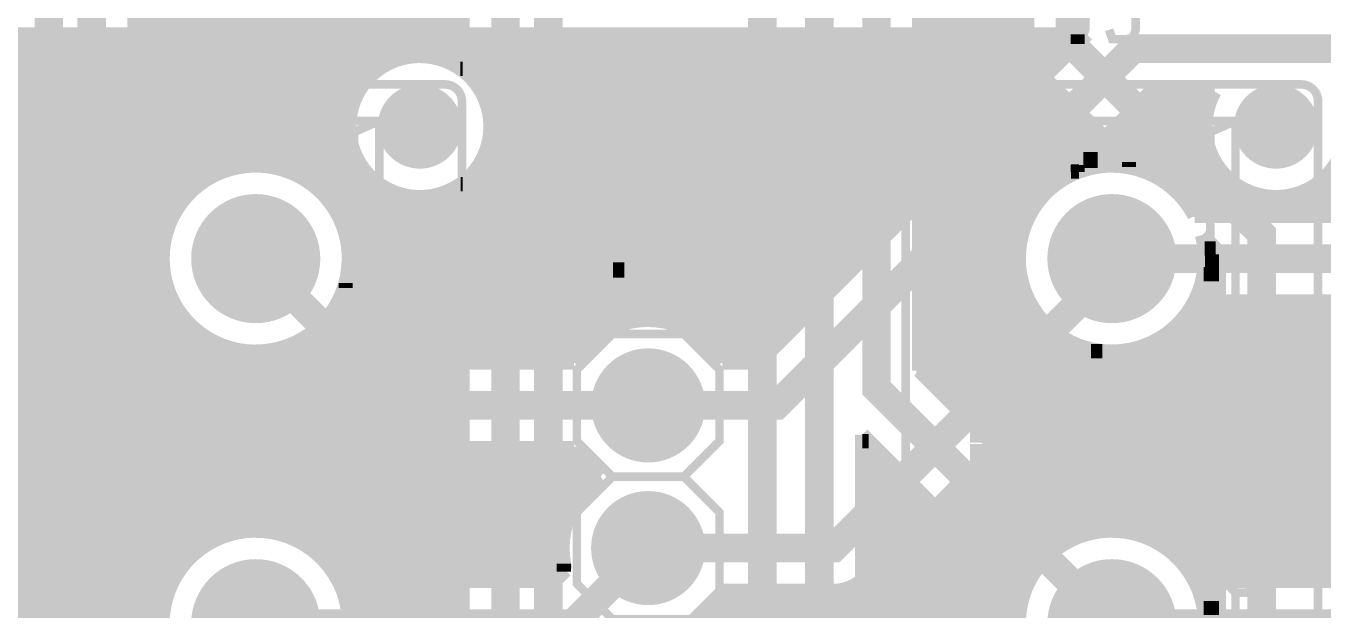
# Model space of a CAD drawing. Extents: x -5 to 100, y -56 to 115.
# Drawn here: x 54.96 to 78.05, y 85.26 to 95.66 of the extents above; entities that cross this region are included whole.
import ezdxf

# ---------------------------------------------------------------- set-up
doc = ezdxf.new("R2010")
doc.units = 0
doc.header["$MEASUREMENT"] = 0
doc.layers.get('0').update_dxf_attribs({"linetype": 'CONTINUOUS'})
for name, color, linetype in [('22-314-0_BOT', 7, 'CONTINUOUS'), ('22-314-0_DRD', 7, 'CONTINUOUS'), ('22-314-0_DRL', 2, 'CONTINUOUS'), ('22-314-0_SMB', 4, 'CONTINUOUS'), ('22-314-0_SMT', 3, 'CONTINUOUS'), ('22-314-0_SST', 5, 'CONTINUOUS'), ('22-314-0_TOP', 10, 'CONTINUOUS'), ('THRUHOLE_NPT', 9, 'CONTINUOUS'), ('THRUHOLE_TAP', 12, 'CONTINUOUS')]:
    doc.layers.add(name, color=color, linetype=linetype)

# ---------------------------------------------------------------- blocks, each defined once
blk = doc.blocks.new('ROUND_3')
at = {"const_width": 1.14935}
blk.add_lwpolyline([(-0.574674, 0, 1), (0.574674, 0, 1)], format="xyb", close=True, dxfattribs=at)
blk = doc.blocks.new('ROUND_4')
at = {"const_width": 0.7493}
blk.add_lwpolyline([(-0.37465, 0, 1), (0.37465, 0, 1)], format="xyb", close=True, dxfattribs=at)
blk = doc.blocks.new('ROUND_6')
at = {"const_width": 1.016}
blk.add_lwpolyline([(-0.508, 0, 1), (0.508, 0, 1)], format="xyb", close=True, dxfattribs=at)
blk = doc.blocks.new('ROUND_5')
at = {"const_width": 0.75057}
blk.add_lwpolyline([(-0.375284, 0, 1), (0.375284, 0, 1)], format="xyb", close=True, dxfattribs=at)
blk = doc.blocks.new('ROUND_17')
at = {"const_width": 0.54991}
blk.add_lwpolyline([(-0.274954, 0, 1), (0.274954, 0, 1)], format="xyb", close=True, dxfattribs=at)
blk = doc.blocks.new('ROUND_18')
at = {"const_width": 0.65024}
blk.add_lwpolyline([(-0.32512, 0, 1), (0.32512, 0, 1)], format="xyb", close=True, dxfattribs=at)

msp = doc.modelspace()

# ---------------------------------------------------------------- linework, layer by layer
at = {"layer": '22-314-0_BOT'}
for points, const_width in [([(61.1124, 113.665), (61.1124, 94.7801)], 0.254), ([(61.341, 113.665), (61.341, 94.95028)], 0.254), ([(71.628, 113.665), (71.628, 88.75776)], 0.254), ([(71.8566, 113.665), (71.8566, 88.52916)], 0.254), ([(56.05018, 106.299), (54.102, 104.35082), (54.102, 97.79), (55.372, 96.52), (55.372, 62.484), (53.34, 60.452)], 0.508), ([(63.05042, 106.299), (64.77, 104.57942), (64.77, 99.06), (64.262, 98.552), (64.262, 69.596), (65.278, 68.58), (65.278, 66.802)], 0.508), ([(75.41514, 11.3538), (75.41514, 11.40714), (78.232, 14.224), (78.232, 22.86), (76.2, 24.892), (76.2, 44.958), (78.486, 47.244), (78.486, 68.58), (69.088, 77.978), (69.088, 98.298), (68.326, 99.06), (68.326, 104.52354), (66.55054, 106.299)], 0.508), ([(56.05018, 101.69906), (56.134, 101.61778), (56.134, 52.324)], 0.508), ([(63.05042, 101.69906), (63.5, 101.24948), (63.5, 69.342), (64.262, 68.58), (64.262, 66.294), (73.67524, 56.87822), (73.75398, 56.87822)], 0.508), ([(75.41514, 17.85366), (75.438, 17.87652), (75.438, 45.72), (77.724, 48.006), (77.724, 68.326), (68.072, 77.978), (68.072, 98.298), (66.55054, 99.81946), (66.55054, 101.69906)], 0.508), ([(74.295, 85.0138), (70.104, 89.2048), (70.104, 101.64572), (70.05066, 101.69906)], 0.508), ([(73.55078, 101.69906), (73.55078, 95.35922), (76.962, 91.948), (76.962, 71.374), (79.248, 69.088), (79.248, 46.736), (76.962, 44.45), (76.962, 25.146), (79.502, 22.606), (79.502, 13.7668), (81.915, 11.3538)], 0.508), ([(61.5696, 101.41966), (61.5696, 95.05442)], 0.254), ([(72.0852, 101.346), (72.0852, 88.30056)], 0.254), ([(71.3994, 101.0285), (71.3994, 88.98636)], 0.254), ([(60.8838, 100.99802), (60.8838, 94.488)], 0.254), ([(61.7982, 100.86086), (61.7982, 95.1103)], 0.254), ([(72.3138, 100.838), (72.3138, 88.07196)], 0.254), ([(60.6552, 100.67544), (60.6552, 91.948)], 0.254), ([(62.0268, 100.59416), (62.0268, 95.12046)], 0.254), ([(71.1708, 100.69322), (71.1708, 89.21496)], 0.254), ([(72.5424, 100.57892), (72.5424, 87.84336)], 0.254), ([(60.198, 100.33762), (60.198, 92.71508)], 0.254), ([(60.4266, 100.47224), (60.4266, 92.44584)], 0.254), ([(62.2554, 100.4189), (62.2554, 95.08998)], 0.254), ([(70.866, 100.4316), (70.866, 89.51976)], 0.254), ([(70.9422, 100.48494), (70.9422, 89.44356)], 0.254), ([(72.771, 100.40874), (72.771, 92.16644)], 0.254), ([(72.78878, 100.39858), (72.78878, 95.35922)], 0.254), ([(59.2836, 100.2157), (59.2836, 93.15704)], 0.254), ([(59.5122, 100.19284), (59.5122, 93.10878)], 0.254), ([(59.7408, 100.20554), (59.7408, 93.02242)], 0.254), ([(59.9694, 100.25126), (59.9694, 92.89796)], 0.254), ([(62.484, 100.30206), (62.484, 95.01378)], 0.254), ([(62.7126, 100.23094), (62.7126, 94.8817)], 0.254), ([(62.738, 100.22586), (62.738, 94.86392)], 0.254), ([(59.055, 99.10318), (59.055, 93.17228)], 0.254), ([(56.896, 98.52406), (56.896, 52.98186)], 0.254), ([(58.8264, 98.65868), (58.8264, 93.15704)], 0.254), ([(56.9976, 98.4377), (56.9976, 52.84216)], 0.254), ([(57.2262, 98.29546), (57.2262, 39.878)], 0.254), ([(58.3692, 98.29292), (58.3692, 93.02242)], 0.254), ([(58.5978, 98.43262), (58.5978, 93.10878)], 0.254), ([(57.4548, 98.2091), (57.4548, 91.948)], 0.254), ([(57.6834, 98.16846), (57.6834, 92.44584)], 0.254), ([(57.912, 98.16592), (57.912, 92.71508)], 0.254), ([(58.1406, 98.20656), (58.1406, 92.89796)], 0.254), ([(62.738, 95.5802), (56.896, 95.5802)], 0.254), ([(72.78878, 95.5802), (70.866, 95.5802)], 0.254), ([(62.738, 95.3516), (56.896, 95.3516)], 0.254), ([(72.78878, 95.3516), (70.866, 95.3516)], 0.254), ([(62.738, 95.123), (56.896, 95.123)], 0.254), ([(72.82434, 95.123), (70.866, 95.123)], 0.254), ([(61.2521, 94.8944), (56.896, 94.8944)], 0.254), ([(62.738, 94.8944), (62.69736, 94.8944)], 0.254), ([(72.94626, 94.8944), (70.866, 94.8944)], 0.254), ([(72.9996, 94.83344), (72.9996, 92.54744)], 0.254), ([(73.01484, 94.81566), (74.7141, 93.11894)], 0.254), ([(61.00572, 94.6658), (56.896, 94.6658)], 0.254), ([(73.16724, 94.6658), (70.866, 94.6658)], 0.254), ([(73.2282, 94.60484), (73.2282, 92.78366)], 0.254), ([(60.85586, 94.4372), (56.896, 94.4372)], 0.254), ([(73.39584, 94.4372), (70.866, 94.4372)], 0.254), ([(73.4568, 94.37624), (73.4568, 92.94368)], 0.254), ([(60.76442, 94.2086), (56.896, 94.2086)], 0.254), ([(73.62444, 94.2086), (70.866, 94.2086)], 0.254), ([(73.6854, 94.14764), (73.6854, 93.05544)], 0.254), ([(60.72378, 93.98), (56.896, 93.98)], 0.254), ([(73.85304, 93.98), (70.866, 93.98)], 0.254), ([(73.914, 93.91904), (73.914, 93.12656)], 0.254), ([(60.72378, 93.7514), (56.896, 93.7514)], 0.254), ([(74.08164, 93.7514), (70.866, 93.7514)], 0.254), ([(74.1426, 93.69044), (74.1426, 93.16466)], 0.254), ([(60.76442, 93.5228), (56.896, 93.5228)], 0.254), ([(74.31024, 93.5228), (70.866, 93.5228)], 0.254), ([(74.3712, 93.46184), (74.3712, 93.16974)], 0.254), ([(60.85332, 93.2942), (56.896, 93.2942)], 0.254), ([(60.8838, 93.24086), (60.8838, 65.99428)], 0.254), ([(74.53884, 93.2942), (70.866, 93.2942)], 0.254), ([(74.5998, 93.23324), (74.5998, 93.14434)], 0.254), ([(58.46826, 93.0656), (56.896, 93.0656)], 0.254), ([(61.00318, 93.0656), (59.6392, 93.0656)], 0.254), ([(61.1124, 92.94876), (61.1124, 65.69456)], 0.254), ([(73.70826, 93.0656), (70.866, 93.0656)], 0.254), ([(58.05424, 92.837), (56.896, 92.837)], 0.254), ([(61.24956, 92.837), (60.05322, 92.837)], 0.254), ([(61.341, 92.77858), (61.341, 64.99352)], 0.254), ([(62.484, 92.71508), (62.484, 68.44538)], 0.254), ([(62.738, 92.837), (62.6999, 92.837)], 0.254), ([(62.7126, 92.84716), (62.7126, 68.44792)], 0.254), ([(62.738, 92.86494), (62.738, 69.342)], 0.254), ([(73.29424, 92.837), (70.866, 92.837)], 0.254), ([(57.80786, 92.6084), (56.896, 92.6084)], 0.254), ([(61.92774, 92.6084), (60.2996, 92.6084)], 0.254), ([(61.5696, 92.67444), (61.5696, 67.89928)], 0.254), ([(61.7982, 92.61856), (61.7982, 68.15328)], 0.254), ([(62.738, 92.6084), (62.02172, 92.6084)], 0.254), ([(62.0268, 92.6084), (62.0268, 68.30822)], 0.254), ([(62.2554, 92.63888), (62.2554, 68.39966)], 0.254), ([(73.04786, 92.6084), (70.866, 92.6084)], 0.254), ([(57.64022, 92.3798), (56.896, 92.3798)], 0.254), ([(62.738, 92.3798), (60.46978, 92.3798)], 0.254), ([(72.88022, 92.3798), (70.866, 92.3798)], 0.254), ([(57.52338, 92.1512), (56.896, 92.1512)], 0.254), ([(62.738, 92.1512), (60.58408, 92.1512)], 0.254), ([(72.76338, 92.1512), (70.866, 92.1512)], 0.254), ([(57.44718, 91.9226), (56.896, 91.9226)], 0.254), ([(62.738, 91.9226), (60.66028, 91.9226)], 0.254), ([(72.68718, 91.9226), (70.866, 91.9226)], 0.254), ([(75.89774, 91.93276), (76.2, 91.63304)], 0.254), ([(75.9714, 91.86164), (75.9714, 72.17156)], 0.254), ([(57.40654, 91.694), (56.896, 91.694)], 0.254), ([(62.738, 91.694), (60.70346, 91.694)], 0.254), ([(72.64654, 91.694), (70.866, 91.694)], 0.254), ([(76.13904, 91.694), (75.94346, 91.694)], 0.254), ([(76.2, 91.63304), (76.2, 71.94296)], 0.254), ([(76.2, 91.63304), (76.2, 71.94296)], 0.254), ([(57.39638, 91.4654), (56.896, 91.4654)], 0.254), ([(62.738, 91.4654), (60.71108, 91.4654)], 0.254), ([(72.63638, 91.4654), (70.866, 91.4654)], 0.254), ([(76.2, 91.4654), (75.95108, 91.4654)], 0.254), ([(57.41924, 91.2368), (56.896, 91.2368)], 0.254), ([(57.4548, 91.08186), (57.4548, 85.44814)], 0.254), ([(60.6552, 91.08186), (60.6552, 85.44814)], 0.254), ([(62.738, 91.2368), (60.68822, 91.2368)], 0.254), ([(72.65924, 91.2368), (70.866, 91.2368)], 0.254), ([(76.2, 91.2368), (75.92822, 91.2368)], 0.254), ([(57.47512, 91.0082), (56.896, 91.0082)], 0.254), ([(62.738, 91.0082), (60.63234, 91.0082)], 0.254), ([(72.71512, 91.0082), (70.866, 91.0082)], 0.254), ([(72.771, 90.86088), (72.771, 87.61476)], 0.254), ([(76.2, 91.0082), (75.87234, 91.0082)], 0.254), ([(57.5691, 90.7796), (56.896, 90.7796)], 0.254), ([(62.738, 90.7796), (60.5409, 90.7796)], 0.254), ([(72.8091, 90.7796), (70.866, 90.7796)], 0.254), ([(75.7428, 90.70594), (75.7428, 85.82152)], 0.254), ([(76.2, 90.7796), (75.7809, 90.7796)], 0.254), ([(57.70626, 90.551), (56.896, 90.551)], 0.254), ([(57.6834, 90.58402), (57.6834, 85.94598)], 0.254), ([(62.738, 90.551), (60.40374, 90.551)], 0.254), ([(60.4266, 90.58402), (60.4266, 85.94598)], 0.254), ([(72.94626, 90.551), (70.866, 90.551)], 0.254), ([(72.9996, 90.47988), (72.9996, 87.38616)], 0.254), ([(75.5142, 90.39098), (75.5142, 86.13648)], 0.254), ([(76.2, 90.551), (75.64374, 90.551)], 0.254), ([(57.90184, 90.3224), (56.896, 90.3224)], 0.254), ([(57.912, 90.31224), (57.912, 86.21522)], 0.254), ([(60.198, 90.31224), (60.198, 86.21522)], 0.254), ([(62.738, 90.3224), (60.20562, 90.3224)], 0.254), ([(73.14184, 90.3224), (70.866, 90.3224)], 0.254), ([(73.2282, 90.2462), (73.2282, 87.15756)], 0.254), ([(75.2856, 90.18524), (75.2856, 86.34222)], 0.254), ([(76.2, 90.3224), (75.44562, 90.3224)], 0.254), ([(58.20156, 90.0938), (56.896, 90.0938)], 0.254), ([(58.1406, 90.1319), (58.1406, 86.3981)], 0.254), ([(58.3692, 90.0049), (58.3692, 86.52256)], 0.254), ([(58.5978, 89.92108), (58.5978, 86.60892)], 0.254), ([(59.5122, 89.92108), (59.5122, 86.60892)], 0.254), ([(59.7408, 90.0049), (59.7408, 86.52256)], 0.254), ([(62.738, 90.0938), (59.90844, 90.0938)], 0.254), ([(59.9694, 90.1319), (59.9694, 86.3981)], 0.254), ([(73.44156, 90.0938), (70.866, 90.0938)], 0.254), ([(73.4568, 90.08364), (73.4568, 86.92896)], 0.254), ([(73.6854, 89.97188), (73.6854, 86.70036)], 0.254), ([(74.8284, 89.94394), (74.8284, 86.58352)], 0.254), ([(75.057, 90.043), (75.057, 86.487)], 0.254), ([(76.2, 90.0938), (75.14844, 90.0938)], 0.254), ([(58.88736, 89.8652), (56.896, 89.8652)], 0.254), ([(58.8264, 89.87282), (58.8264, 86.65718)], 0.254), ([(59.055, 89.85758), (59.055, 86.67242)], 0.254), ([(62.738, 89.8652), (59.22264, 89.8652)], 0.254), ([(59.2836, 89.87282), (59.2836, 86.65718)], 0.254), ([(74.12736, 89.8652), (70.866, 89.8652)], 0.254), ([(73.914, 89.90076), (73.914, 86.6267)], 0.254), ([(74.1426, 89.86266), (74.1426, 86.6648)], 0.254), ([(74.3712, 89.85758), (74.3712, 86.66988)], 0.254), ([(76.2, 89.8652), (74.46264, 89.8652)], 0.254), ([(74.5998, 89.88552), (74.5998, 86.64448)], 0.254), ([(62.738, 89.6366), (56.896, 89.6366)], 0.254), ([(76.2, 89.6366), (70.866, 89.6366)], 0.254), ([(70.866, 89.51976), (73.79208, 86.59368)], 0.254), ([(62.738, 89.408), (56.896, 89.408)], 0.254), ([(76.2, 89.408), (70.97776, 89.408)], 0.254), ([(62.738, 89.1794), (56.896, 89.1794)], 0.254), ([(76.2, 89.1794), (71.20636, 89.1794)], 0.254), ([(62.738, 88.9508), (56.896, 88.9508)], 0.254), ([(76.2, 88.9508), (71.43496, 88.9508)], 0.254), ([(62.738, 88.7222), (56.896, 88.7222)], 0.254), ([(76.2, 88.7222), (71.66356, 88.7222)], 0.254), ([(62.738, 88.4936), (56.896, 88.4936)], 0.254), ([(69.85, 88.38184), (69.85, 78.29296)], 0.254), ([(69.85, 88.38184), (72.71512, 85.51672)], 0.254), ([(76.2, 88.4936), (71.89216, 88.4936)], 0.254), ([(62.738, 88.265), (56.896, 88.265)], 0.254), ([(69.96684, 88.265), (69.85, 88.265)], 0.254), ([(70.0278, 88.20404), (70.0278, 78.11516)], 0.254), ([(76.2, 88.265), (72.12076, 88.265)], 0.254), ([(62.738, 88.0364), (56.896, 88.0364)], 0.254), ([(70.19544, 88.0364), (69.85, 88.0364)], 0.254), ([(70.2564, 87.97544), (70.2564, 77.88656)], 0.254), ([(76.2, 88.0364), (72.34936, 88.0364)], 0.254), ([(62.738, 87.8078), (56.896, 87.8078)], 0.254), ([(70.42404, 87.8078), (69.85, 87.8078)], 0.254), ([(70.485, 87.74684), (70.485, 77.65796)], 0.254), ([(76.2, 87.8078), (72.57796, 87.8078)], 0.254), ([(62.738, 87.5792), (56.896, 87.5792)], 0.254), ([(70.65264, 87.5792), (69.85, 87.5792)], 0.254), ([(70.7136, 87.51824), (70.7136, 77.42936)], 0.254), ([(76.2, 87.5792), (72.80656, 87.5792)], 0.254), ([(62.738, 87.3506), (56.896, 87.3506)], 0.254), ([(70.88124, 87.3506), (69.85, 87.3506)], 0.254), ([(70.9422, 87.28964), (70.9422, 77.20076)], 0.254), ([(76.2, 87.3506), (73.03516, 87.3506)], 0.254), ([(62.738, 87.122), (56.896, 87.122)], 0.254), ([(71.10984, 87.122), (69.85, 87.122)], 0.254), ([(71.1708, 87.06104), (71.1708, 76.97216)], 0.254), ([(76.2, 87.122), (73.26376, 87.122)], 0.254), ([(62.738, 86.8934), (56.896, 86.8934)], 0.254), ([(71.33844, 86.8934), (69.85, 86.8934)], 0.254), ([(71.3994, 86.83244), (71.3994, 76.74356)], 0.254), ([(76.2, 86.8934), (73.49236, 86.8934)], 0.254), ([(58.89498, 86.6648), (56.896, 86.6648)], 0.254), ([(62.738, 86.6648), (59.21248, 86.6648)], 0.254), ([(71.56704, 86.6648), (69.85, 86.6648)], 0.254), ([(71.628, 86.60384), (71.628, 76.51496)], 0.254), ([(74.13498, 86.6648), (73.72096, 86.6648)], 0.254), ([(76.2, 86.6648), (74.45248, 86.6648)], 0.254), ([(58.20156, 86.4362), (56.896, 86.4362)], 0.254), ([(62.738, 86.4362), (59.90844, 86.4362)], 0.254), ([(71.79564, 86.4362), (69.85, 86.4362)], 0.254), ([(71.8566, 86.37524), (71.8566, 76.28636)], 0.254), ([(76.2, 86.4362), (75.14844, 86.4362)], 0.254), ([(57.90438, 86.2076), (56.896, 86.2076)], 0.254), ([(62.738, 86.2076), (60.20562, 86.2076)], 0.254), ([(72.02424, 86.2076), (69.85, 86.2076)], 0.254), ([(72.0852, 86.14664), (72.0852, 76.05776)], 0.254), ([(76.2, 86.2076), (75.44562, 86.2076)], 0.254), ([(57.70626, 85.979), (56.896, 85.979)], 0.254), ([(62.738, 85.979), (60.40374, 85.979)], 0.254), ([(72.25284, 85.979), (69.85, 85.979)], 0.254), ([(72.3138, 85.91804), (72.3138, 75.82916)], 0.254), ([(76.2, 85.979), (75.64374, 85.979)], 0.254), ([(57.5691, 85.7504), (56.896, 85.7504)], 0.254), ([(62.738, 85.7504), (60.5409, 85.7504)], 0.254), ([(72.48144, 85.7504), (69.85, 85.7504)], 0.254), ([(72.5424, 85.68944), (72.5424, 75.60056)], 0.254), ([(76.2, 85.7504), (75.7809, 85.7504)], 0.254), ([(57.47512, 85.5218), (56.896, 85.5218)], 0.254), ([(62.738, 85.5218), (60.63234, 85.5218)], 0.254), ([(72.71004, 85.5218), (69.85, 85.5218)], 0.254), ([(76.2, 85.5218), (75.87234, 85.5218)], 0.254), ([(57.41924, 85.2932), (56.896, 85.2932)], 0.254), ([(62.738, 85.2932), (60.68822, 85.2932)], 0.254), ([(72.65924, 85.2932), (69.85, 85.2932)], 0.254), ([(76.2, 85.2932), (75.92822, 85.2932)], 0.254)]:
    msp.add_lwpolyline(points, dxfattribs=dict(at, const_width=const_width))
at = {"layer": '22-314-0_BOT', "const_width": 0.254}
for points in [[(72.78878, 95.35922, 0.1983008), (73.0107, 94.82167)], [(72.78878, 95.35922, 0.1983008), (73.0107, 94.82167)], [(61.976, 95.123, 0.4142136), (60.7187, 93.8657)], [(62.738, 94.86392, 0.1644581), (61.976, 95.12152)], [(60.7187, 93.8657, 0.4142136), (61.976, 92.6084)], [(59.055, 93.17228, 0.4142136), (57.39638, 91.51366)], [(60.71362, 91.51366, 0.4142136), (59.055, 93.17228)], [(74.295, 93.17228, 0.4142136), (72.63638, 91.51366)], [(74.7141, 93.11894, 0.0639308), (74.295, 93.17275)], [(61.976, 92.6084, 0.1641431), (62.73767, 92.86537)], [(75.95362, 91.51366, 0.0640278), (75.89967, 91.93326)], [(57.39638, 91.51366, 0.4142136), (59.055, 89.85504)], [(59.055, 89.85758, 0.4142136), (60.71108, 91.51366)], [(72.63638, 91.51366, 0.4142136), (74.295, 89.85504)], [(74.295, 89.85758, 0.4142136), (75.95108, 91.51366)], [(59.055, 86.67242, 0.4142136), (57.39638, 85.0138)], [(60.71362, 85.0138, 0.4142136), (59.055, 86.67242)], [(74.295, 86.67242, 0.0771992), (73.79189, 86.59428)], [(75.95362, 85.0138, 0.4142136), (74.295, 86.67242)], [(72.71512, 85.51672, 0.0771992), (72.63701, 85.0138)]]:
    msp.add_lwpolyline(points, format="xyb", dxfattribs=at)
at = {"layer": '22-314-0_DRD', "const_width": 0.254}
for points in [[(61.976, 94.5007), (61.976, 93.2307)], [(77.216, 94.5007), (77.216, 93.2307)], [(62.611, 93.8657), (61.341, 93.8657)], [(77.851, 93.8657), (76.581, 93.8657)], [(58.42, 92.14866), (58.42, 90.87866)], [(59.69, 92.14866), (58.42, 92.14866)], [(59.69, 92.14866), (58.42, 90.87866)], [(59.69, 90.87866), (58.42, 92.14866)], [(59.69, 90.87866), (59.69, 92.14866)], [(73.66, 92.14866), (73.66, 90.87866)], [(74.93, 92.14866), (73.66, 92.14866)], [(74.93, 92.14866), (73.66, 90.87866)], [(74.93, 90.87866), (73.66, 92.14866)], [(74.93, 90.87866), (74.93, 92.14866)], [(58.42, 90.87866), (59.69, 90.87866)], [(73.66, 90.87866), (74.93, 90.87866)], [(66.04, 89.535), (65.405, 88.9)], [(66.675, 88.9), (66.04, 89.535)], [(65.405, 88.9), (66.04, 88.265)], [(66.04, 88.265), (66.675, 88.9)], [(66.04, 86.995), (65.405, 86.36)], [(66.675, 86.36), (66.04, 86.995)], [(65.405, 86.36), (66.04, 85.725)], [(66.04, 85.725), (66.675, 86.36)], [(58.42, 85.6488), (58.42, 84.3788)], [(59.69, 85.6488), (58.42, 85.6488)], [(59.69, 85.6488), (58.42, 84.3788)], [(59.69, 84.3788), (58.42, 85.6488)], [(59.69, 84.3788), (59.69, 85.6488)], [(73.66, 85.6488), (73.66, 84.3788)], [(74.93, 85.6488), (73.66, 85.6488)], [(74.93, 85.6488), (73.66, 84.3788)], [(74.93, 84.3788), (73.66, 85.6488)], [(74.93, 84.3788), (74.93, 85.6488)]]:
    msp.add_lwpolyline(points, dxfattribs=at)
at = {"layer": '22-314-0_SST'}
for points, const_width in [([(58.22442, 95.758), (58.22442, 95.58782), (58.28538, 95.42018), (58.5216, 95.42018), (58.58002, 95.58782), (58.58002, 96.43618)], 0.1524), ([(59.47918, 95.758), (59.0042, 95.758), (59.24042, 96.43618), (59.3598, 96.43618), (59.3598, 95.42018)], 0.1524), ([(73.46442, 95.758), (73.46442, 95.58782), (73.52538, 95.42018), (73.7616, 95.42018), (73.82002, 95.58782), (73.82002, 96.43618)], 0.1524), ([(74.2442, 95.58782), (74.30262, 95.42018), (74.65822, 95.42018), (74.71918, 95.58782), (74.71918, 95.92818), (74.5998, 96.09582), (74.2442, 96.09582), (74.2442, 96.43618), (74.71918, 96.43618)], 0.1524), ([(62.42558, 94.615), (55.68442, 94.615)], 0.1524), ([(77.66558, 94.615), (70.92442, 94.615)], 0.1524), ([(55.3847, 94.31528), (55.3847, 81.915), (56.90362, 81.915), (61.20384, 81.915), (61.20384, 79.61376), (56.90362, 79.61376), (55.68442, 79.61376)], 0.1524), ([(62.7253, 79.91602), (62.7253, 81.915), (62.7253, 94.31528)], 0.1524), ([(70.6247, 94.31528), (70.6247, 81.915), (72.14362, 81.915), (76.44384, 81.915), (76.44384, 79.61376), (72.14362, 79.61376), (70.92442, 79.61376)], 0.1524), ([(77.9653, 79.91602), (77.9653, 81.915), (77.9653, 94.31528)], 0.1524), ([(56.85536, 93.96476), (61.25464, 93.96476), (60.80506, 93.7641), (57.30494, 93.7641), (56.85536, 93.96476), (56.85536, 90.96502), (56.6039, 90.96502), (56.6039, 88.3158), (61.25464, 88.3158), (60.80506, 88.51392), (56.6039, 88.51392)], 0.1524), ([(61.25464, 88.3158), (61.25464, 93.96476)], 0.1524), ([(72.09536, 93.96476), (76.49464, 93.96476), (76.04506, 93.7641), (72.54494, 93.7641), (72.09536, 93.96476), (72.09536, 90.96502), (71.8439, 90.96502), (71.8439, 88.3158), (76.49464, 88.3158), (76.04506, 88.51392), (71.8439, 88.51392)], 0.1524), ([(76.49464, 88.3158), (76.49464, 93.96476)], 0.1524), ([(57.30494, 93.7641), (57.30494, 90.51544), (56.6039, 90.51544)], 0.1524), ([(60.80506, 93.7641), (60.80506, 88.51392)], 0.1524), ([(72.54494, 93.7641), (72.54494, 90.51544), (71.8439, 90.51544)], 0.1524), ([(76.04506, 93.7641), (76.04506, 88.51392)], 0.1524), ([(66.53022, 93.47708), (66.53022, 92.93352), (65.85204, 93.47708), (65.68186, 93.47708), (65.51422, 93.4085), (65.51422, 93.0021), (65.68186, 92.93352)], 0.2032), ([(66.02222, 91.91752), (66.02222, 92.32392), (65.85204, 92.46108), (65.68186, 92.46108), (65.51422, 92.32392), (65.51422, 91.91752), (66.53022, 91.91752)], 0.2032), ([(65.51422, 91.44508), (65.51422, 91.1733)], 0.2032), ([(66.18986, 90.9701), (66.36004, 90.9701), (66.53022, 91.03868), (66.53022, 91.30792), (66.36004, 91.3765), (65.51422, 91.3765)], 0.2032), ([(57.30494, 90.51544), (56.85536, 90.96502)], 0.1524), ([(72.54494, 90.51544), (72.09536, 90.96502)], 0.1524), ([(65.405, 87.63), (64.77, 88.265), (64.77, 89.535), (65.405, 90.17), (66.675, 90.17), (67.31, 89.535), (67.31, 88.265), (66.675, 87.63), (65.405, 87.63)], 0.1524), ([(56.85536, 85.21446), (56.6039, 85.21446), (56.6039, 82.36458), (61.25464, 82.36458), (61.25464, 85.56498), (61.50356, 85.56498), (61.50356, 88.13546), (56.6039, 88.13546), (56.6039, 85.56498), (56.85536, 85.56498), (56.85536, 85.21446), (57.30494, 84.76488), (56.6039, 84.76488)], 0.1524), ([(72.09536, 85.21446), (71.8439, 85.21446), (71.8439, 82.36458), (76.49464, 82.36458), (76.49464, 85.56498), (76.74356, 85.56498), (76.74356, 88.13546), (71.8439, 88.13546), (71.8439, 85.56498), (72.09536, 85.56498), (72.09536, 85.21446), (72.54494, 84.76488), (71.8439, 84.76488)], 0.1524), ([(56.6039, 88.01354), (61.50356, 88.01354)], 0.1524), ([(71.8439, 88.01354), (76.74356, 88.01354)], 0.1524), ([(65.405, 85.09), (64.77, 85.725), (64.77, 86.995), (65.405, 87.63), (66.675, 87.63), (67.31, 86.995), (67.31, 85.598), (66.802, 85.09), (65.405, 85.09)], 0.1524), ([(60.80506, 82.7659), (60.80506, 86.01456), (61.25464, 85.56498)], 0.1524), ([(76.04506, 82.7659), (76.04506, 86.01456), (76.49464, 85.56498)], 0.1524), ([(57.30494, 84.76488), (57.30494, 86.01456), (56.6039, 86.01456)], 0.1524), ([(56.85536, 85.56498), (57.30494, 86.01456)], 0.1524), ([(61.50356, 86.01456), (60.80506, 86.01456)], 0.1524), ([(72.54494, 84.76488), (72.54494, 86.01456), (71.8439, 86.01456)], 0.1524), ([(72.09536, 85.56498), (72.54494, 86.01456)], 0.1524), ([(76.74356, 86.01456), (76.04506, 86.01456)], 0.1524)]:
    msp.add_lwpolyline(points, dxfattribs=dict(at, const_width=const_width))
at = {"layer": '22-314-0_SST', "const_width": 0.1524}
for points in [[(55.68442, 94.615, 0.4142136), (55.3847, 94.31528)], [(62.7253, 94.31528, 0.4142136), (62.42558, 94.615)], [(70.92442, 94.615, 0.4142136), (70.6247, 94.31528)], [(77.9653, 94.31528, 0.4142136), (77.66558, 94.615)]]:
    msp.add_lwpolyline(points, format="xyb", dxfattribs=at)
at = {"layer": '22-314-0_TOP'}
for points, const_width in [([(73.85304, 95.504), (38.75786, 95.504)], 0.254), ([(54.9402, 95.504), (54.9402, 82.296)], 0.254), ([(55.1688, 95.504), (55.1688, 82.296)], 0.254), ([(55.3974, 95.504), (55.3974, 71.2851)], 0.254), ([(55.626, 95.504), (55.626, 71.2851)], 0.254), ([(55.8546, 95.504), (55.8546, 71.2851)], 0.254), ([(56.0832, 95.504), (56.0832, 71.2851)], 0.254), ([(56.3118, 95.504), (56.3118, 71.2851)], 0.254), ([(56.5404, 95.504), (56.5404, 71.2851)], 0.254), ([(56.769, 95.504), (56.769, 71.2851)], 0.254), ([(56.9976, 95.504), (56.9976, 71.2851)], 0.254), ([(57.2262, 95.504), (57.2262, 71.2851)], 0.254), ([(57.4548, 95.504), (57.4548, 91.948)], 0.254), ([(57.6834, 95.504), (57.6834, 92.44584)], 0.254), ([(57.912, 95.504), (57.912, 92.71508)], 0.254), ([(58.1406, 95.504), (58.1406, 92.89796)], 0.254), ([(58.3692, 95.504), (58.3692, 93.02242)], 0.254), ([(58.5978, 95.504), (58.5978, 93.10878)], 0.254), ([(58.8264, 95.504), (58.8264, 93.15704)], 0.254), ([(59.055, 95.504), (59.055, 93.17228)], 0.254), ([(59.2836, 95.504), (59.2836, 93.15704)], 0.254), ([(59.5122, 95.504), (59.5122, 93.10878)], 0.254), ([(59.7408, 95.504), (59.7408, 93.02242)], 0.254), ([(59.9694, 95.504), (59.9694, 92.89796)], 0.254), ([(60.198, 95.504), (60.198, 92.71508)], 0.254), ([(60.4266, 95.504), (60.4266, 92.44584)], 0.254), ([(60.6552, 95.504), (60.6552, 91.948)], 0.254), ([(60.8838, 95.504), (60.8838, 94.488)], 0.254), ([(61.1124, 95.504), (61.1124, 94.7801)], 0.254), ([(61.341, 95.504), (61.341, 94.95028)], 0.254), ([(61.5696, 95.504), (61.5696, 95.05442)], 0.254), ([(61.7982, 95.504), (61.7982, 95.1103)], 0.254), ([(62.0268, 95.504), (62.0268, 95.12046)], 0.254), ([(62.2554, 95.504), (62.2554, 95.08998)], 0.254), ([(62.484, 95.504), (62.484, 95.01378)], 0.254), ([(62.7126, 95.504), (62.7126, 94.8817)], 0.254), ([(62.9412, 95.504), (62.9412, 94.66834)], 0.254), ([(63.1698, 95.504), (63.1698, 94.25686)], 0.254), ([(63.3984, 95.504), (63.3984, 89.662)], 0.254), ([(63.627, 95.504), (63.627, 89.662)], 0.254), ([(63.8556, 95.504), (63.8556, 89.662)], 0.254), ([(64.0842, 95.504), (64.0842, 89.662)], 0.254), ([(64.3128, 95.504), (64.3128, 89.662)], 0.254), ([(64.5414, 95.504), (64.5414, 89.662)], 0.254), ([(64.77, 95.504), (64.77, 89.74074)], 0.254), ([(64.9986, 95.504), (64.9986, 90.01252)], 0.254), ([(65.2272, 95.504), (65.2272, 90.18778)], 0.254), ([(65.4558, 95.504), (65.4558, 90.30716)], 0.254), ([(65.6844, 95.504), (65.6844, 90.38082)], 0.254), ([(65.913, 95.504), (65.913, 90.41892)], 0.254), ([(66.1416, 95.504), (66.1416, 90.41892)], 0.254), ([(66.3702, 95.504), (66.3702, 90.38844)], 0.254), ([(66.5988, 95.504), (66.5988, 90.31732)], 0.254), ([(66.8274, 95.504), (66.8274, 90.20556)], 0.254), ([(67.056, 95.504), (67.056, 90.03538)], 0.254), ([(67.2846, 95.504), (67.2846, 89.77884)], 0.254), ([(67.5132, 95.504), (67.5132, 89.662)], 0.254), ([(67.7418, 95.504), (67.7418, 89.662)], 0.254), ([(67.9704, 95.504), (67.9704, 89.662)], 0.254), ([(73.85304, 95.504), (68.01104, 89.662)], 0.254), ([(68.199, 95.504), (68.199, 89.84996)], 0.254), ([(68.4276, 95.504), (68.4276, 90.07856)], 0.254), ([(68.6562, 95.504), (68.6562, 90.30716)], 0.254), ([(68.8848, 95.504), (68.8848, 90.53576)], 0.254), ([(69.1134, 95.504), (69.1134, 90.76436)], 0.254), ([(69.342, 95.504), (69.342, 90.99296)], 0.254), ([(69.5706, 95.504), (69.5706, 91.22156)], 0.254), ([(69.7992, 95.504), (69.7992, 91.45016)], 0.254), ([(70.0278, 95.504), (70.0278, 91.67876)], 0.254), ([(70.2564, 95.504), (70.2564, 91.90736)], 0.254), ([(70.485, 95.504), (70.485, 92.13596)], 0.254), ([(70.7136, 95.504), (70.7136, 92.36456)], 0.254), ([(70.9422, 95.504), (70.9422, 92.59316)], 0.254), ([(71.1708, 95.504), (71.1708, 92.82176)], 0.254), ([(71.3994, 95.504), (71.3994, 93.05036)], 0.254), ([(71.628, 95.504), (71.628, 93.27896)], 0.254), ([(71.8566, 95.504), (71.8566, 93.50756)], 0.254), ([(72.0852, 95.504), (72.0852, 93.73616)], 0.254), ([(72.3138, 95.504), (72.3138, 93.96476)], 0.254), ([(72.5424, 95.504), (72.5424, 94.19336)], 0.254), ([(72.771, 95.504), (72.771, 94.42196)], 0.254), ([(72.9996, 95.504), (72.9996, 94.65056)], 0.254), ([(73.2282, 95.504), (73.2282, 94.87916)], 0.254), ([(73.4568, 95.504), (73.4568, 95.10776)], 0.254), ([(73.6854, 95.504), (73.6854, 95.33636)], 0.254), ([(73.70064, 95.3516), (38.52164, 95.3516)], 0.254), ([(89.535, 85.0138), (79.2988, 95.25), (74.676, 95.25), (68.326, 88.9), (66.04, 88.9)], 0.508), ([(73.47204, 95.123), (-3.81, 95.123)], 0.254), ([(61.2521, 94.8944), (48.09236, 94.8944)], 0.254), ([(73.24344, 94.8944), (62.69736, 94.8944)], 0.254), ([(61.00572, 94.6658), (48.33874, 94.6658)], 0.254), ([(73.01484, 94.6658), (62.94374, 94.6658)], 0.254), ([(60.85586, 94.4372), (48.4886, 94.4372)], 0.254), ([(72.78624, 94.4372), (63.0936, 94.4372)], 0.254), ([(74.99096, 94.488), (73.43648, 92.93098)], 0.254), ([(74.8284, 94.32544), (74.8284, 93.08338)], 0.254), ([(76.09586, 94.4372), (74.94016, 94.4372)], 0.254), ([(76.1238, 94.488), (74.99096, 94.488)], 0.254), ([(75.057, 94.488), (75.057, 92.98686)], 0.254), ([(75.2856, 94.488), (75.2856, 92.84208)], 0.254), ([(75.5142, 94.488), (75.5142, 92.63634)], 0.254), ([(75.7428, 94.488), (75.7428, 92.32138)], 0.254), ([(75.9714, 94.488), (75.9714, 94.04858)], 0.254), ([(60.76442, 94.2086), (48.58004, 94.2086)], 0.254), ([(72.55764, 94.2086), (63.18504, 94.2086)], 0.254), ([(74.5998, 94.09684), (74.5998, 93.14434)], 0.254), ([(76.00442, 94.2086), (74.71156, 94.2086)], 0.254), ([(60.72378, 93.98), (48.62068, 93.98)], 0.254), ([(72.32904, 93.98), (63.22568, 93.98)], 0.254), ([(74.3712, 93.86824), (74.3712, 93.16974)], 0.254), ([(75.96378, 93.98), (74.48296, 93.98)], 0.254), ([(60.72378, 93.7514), (48.62068, 93.7514)], 0.254), ([(72.10044, 93.7514), (63.22568, 93.7514)], 0.254), ([(74.1426, 93.63964), (74.1426, 93.16466)], 0.254), ([(75.96378, 93.7514), (74.25436, 93.7514)], 0.254), ([(75.9714, 93.68028), (75.9714, 92.27566)], 0.254), ([(60.76442, 93.5228), (48.58004, 93.5228)], 0.254), ([(63.1698, 93.472), (63.1698, 89.662)], 0.254), ([(71.87184, 93.5228), (63.18504, 93.5228)], 0.254), ([(73.914, 93.41104), (73.914, 93.12656)], 0.254), ([(76.00442, 93.5228), (74.02576, 93.5228)], 0.254), ([(60.85332, 93.2942), (48.49114, 93.2942)], 0.254), ([(60.8838, 93.24086), (60.8838, 90.76182)], 0.254), ([(71.64324, 93.2942), (63.09614, 93.2942)], 0.254), ([(73.6854, 93.18244), (73.6854, 93.05544)], 0.254), ([(76.09332, 93.2942), (73.79716, 93.2942)], 0.254), ([(58.46826, 93.0656), (48.34128, 93.0656)], 0.254), ([(61.00318, 93.0656), (59.6392, 93.0656)], 0.254), ([(61.1124, 92.94876), (61.1124, 90.53322)], 0.254), ([(62.9412, 93.06052), (62.9412, 89.662)], 0.254), ([(71.41464, 93.0656), (62.94628, 93.0656)], 0.254), ([(73.70826, 93.0656), (73.56856, 93.0656)], 0.254), ([(76.24318, 93.0656), (74.8792, 93.0656)], 0.254), ([(76.2, 93.12148), (76.2, 92.27566)], 0.254), ([(58.05424, 92.837), (48.0949, 92.837)], 0.254), ([(61.24956, 92.837), (60.05322, 92.837)], 0.254), ([(61.341, 92.77858), (61.341, 90.30462)], 0.254), ([(62.484, 92.71508), (62.484, 89.662)], 0.254), ([(71.18604, 92.837), (62.6999, 92.837)], 0.254), ([(62.7126, 92.84716), (62.7126, 89.662)], 0.254), ([(76.48956, 92.837), (75.29322, 92.837)], 0.254), ([(76.4286, 92.88272), (76.4286, 92.27566)], 0.254), ([(76.6572, 92.73794), (76.6572, 92.27566)], 0.254), ([(77.8002, 92.75064), (77.8002, 92.27566)], 0.254), ([(80.63484, 92.837), (77.9399, 92.837)], 0.254), ([(78.0288, 92.90558), (78.0288, 92.27566)], 0.254), ([(57.80786, 92.6084), (47.41672, 92.6084)], 0.254), ([(61.92774, 92.6084), (60.2996, 92.6084)], 0.254), ([(61.5696, 92.67444), (61.5696, 90.07602)], 0.254), ([(61.7982, 92.61856), (61.7982, 89.84742)], 0.254), ([(70.95744, 92.6084), (62.02172, 92.6084)], 0.254), ([(62.0268, 92.6084), (62.0268, 89.662)], 0.254), ([(62.2554, 92.63888), (62.2554, 89.662)], 0.254), ([(77.16774, 92.6084), (75.5396, 92.6084)], 0.254), ([(76.8858, 92.65158), (76.8858, 92.27566)], 0.254), ([(77.1144, 92.61094), (77.1144, 92.27566)], 0.254), ([(80.86344, 92.6084), (77.26172, 92.6084)], 0.254), ([(77.343, 92.61348), (77.343, 92.27566)], 0.254), ([(77.5716, 92.6592), (77.5716, 92.27566)], 0.254), ([(57.64022, 92.3798), (45.86478, 92.3798)], 0.254), ([(70.72884, 92.3798), (60.46978, 92.3798)], 0.254), ([(81.09204, 92.3798), (75.70978, 92.3798)], 0.254), ([(78.6638, 92.27566), (75.76566, 92.27566)], 0.254), ([(57.52338, 92.1512), (49.2379, 92.1512)], 0.254), ([(70.50024, 92.1512), (60.58408, 92.1512)], 0.254), ([(57.44718, 91.9226), (49.48936, 91.9226)], 0.254), ([(70.27164, 91.9226), (60.66028, 91.9226)], 0.254), ([(57.40654, 91.694), (49.71796, 91.694)], 0.254), ([(59.055, 91.51366), (61.66866, 88.9), (66.04, 88.9)], 0.508), ([(70.04304, 91.694), (60.70346, 91.694)], 0.254), ([(66.04, 86.36), (69.342, 86.36), (74.295, 91.313), (74.295, 91.51366)], 0.508), ([(74.295, 91.51366), (78.6638, 91.51366), (81.28, 88.9)], 0.508), ([(57.39638, 91.4654), (49.94656, 91.4654)], 0.254), ([(69.81444, 91.4654), (60.71108, 91.4654)], 0.254), ([(57.41924, 91.2368), (50.17516, 91.2368)], 0.254), ([(57.4548, 91.08186), (57.4548, 85.44814)], 0.254), ([(60.6552, 91.08186), (60.6552, 90.99042)], 0.254), ([(69.58584, 91.2368), (60.68822, 91.2368)], 0.254), ([(57.47512, 91.0082), (50.40376, 91.0082)], 0.254), ([(60.63488, 91.01074), (61.98362, 89.662)], 0.254), ([(69.35724, 91.0082), (60.63742, 91.0082)], 0.254), ([(57.5691, 90.7796), (50.63236, 90.7796)], 0.254), ([(69.12864, 90.7796), (60.86602, 90.7796)], 0.254), ([(75.7428, 90.70594), (75.7428, 85.82152)], 0.254), ([(78.34884, 90.75166), (75.76566, 90.75166)], 0.254), ([(75.9714, 90.75166), (75.9714, 85.7758)], 0.254), ([(76.2, 90.75166), (76.2, 85.7758)], 0.254), ([(76.4286, 90.75166), (76.4286, 85.7758)], 0.254), ([(76.6572, 90.75166), (76.6572, 85.7758)], 0.254), ([(76.8858, 90.75166), (76.8858, 85.7758)], 0.254), ([(77.1144, 90.75166), (77.1144, 85.7758)], 0.254), ([(77.343, 90.75166), (77.343, 85.7758)], 0.254), ([(77.5716, 90.75166), (77.5716, 85.7758)], 0.254), ([(77.8002, 90.75166), (77.8002, 85.7758)], 0.254), ([(78.0288, 90.75166), (78.0288, 85.7758)], 0.254), ([(57.70626, 90.551), (50.86096, 90.551)], 0.254), ([(57.6834, 90.58402), (57.6834, 85.94598)], 0.254), ([(68.90004, 90.551), (61.09462, 90.551)], 0.254), ([(75.5142, 90.39098), (75.5142, 86.13648)], 0.254), ([(78.5495, 90.551), (75.64374, 90.551)], 0.254), ([(57.90184, 90.3224), (51.9811, 90.3224)], 0.254), ([(57.912, 90.31224), (57.912, 86.21522)], 0.254), ([(65.49136, 90.3224), (61.32322, 90.3224)], 0.254), ([(68.67144, 90.3224), (66.5861, 90.3224)], 0.254), ([(75.2856, 90.18524), (75.2856, 86.34222)], 0.254), ([(78.7781, 90.3224), (75.44562, 90.3224)], 0.254), ([(58.20156, 90.0938), (52.38242, 90.0938)], 0.254), ([(58.1406, 90.1319), (58.1406, 86.3981)], 0.254), ([(58.3692, 90.0049), (58.3692, 86.52256)], 0.254), ([(58.5978, 89.92108), (58.5978, 86.60892)], 0.254), ([(59.5122, 89.92108), (59.5122, 86.60892)], 0.254), ([(59.55792, 89.93378), (61.13018, 88.36152)], 0.254), ([(65.09258, 90.0938), (61.55182, 90.0938)], 0.254), ([(68.44284, 90.0938), (66.98742, 90.0938)], 0.254), ([(74.8284, 89.94394), (74.8284, 86.58352)], 0.254), ([(75.057, 90.043), (75.057, 86.487)], 0.254), ([(79.0067, 90.0938), (75.14844, 90.0938)], 0.254), ([(58.88736, 89.8652), (52.61356, 89.8652)], 0.254), ([(58.8264, 89.87282), (58.8264, 86.65718)], 0.254), ([(59.055, 89.85758), (59.055, 86.67242)], 0.254), ([(59.6265, 89.8652), (59.22264, 89.8652)], 0.254), ([(59.2836, 89.87282), (59.2836, 86.65718)], 0.254), ([(59.7408, 89.7509), (59.7408, 86.52256)], 0.254), ([(64.86144, 89.8652), (61.78042, 89.8652)], 0.254), ([(68.21424, 89.8652), (67.21856, 89.8652)], 0.254), ([(73.9521, 89.89314), (69.88556, 85.82406)], 0.254), ([(73.914, 89.85504), (73.914, 86.6267)], 0.254), ([(74.12736, 89.8652), (73.92416, 89.8652)], 0.254), ([(74.1426, 89.86266), (74.1426, 86.6648)], 0.254), ([(74.3712, 89.85758), (74.3712, 86.66988)], 0.254), ([(79.2353, 89.8652), (74.46264, 89.8652)], 0.254), ([(74.5998, 89.88552), (74.5998, 86.64448)], 0.254), ([(59.8551, 89.6366), (52.7685, 89.6366)], 0.254), ([(59.9694, 89.5223), (59.9694, 86.3981)], 0.254), ([(64.7192, 89.662), (61.98362, 89.662)], 0.254), ([(68.01104, 89.662), (67.35826, 89.662)], 0.254), ([(73.6854, 89.62644), (73.6854, 86.55558)], 0.254), ([(79.4639, 89.6366), (73.69556, 89.6366)], 0.254), ([(60.0837, 89.408), (52.87264, 89.408)], 0.254), ([(60.198, 89.2937), (60.198, 86.21522)], 0.254), ([(73.4568, 89.39784), (73.4568, 86.44382)], 0.254), ([(79.6925, 89.408), (73.46696, 89.408)], 0.254), ([(60.3123, 89.1794), (52.9336, 89.1794)], 0.254), ([(60.4266, 89.0651), (60.4266, 85.94598)], 0.254), ([(73.2282, 89.16924), (73.2282, 86.2838)], 0.254), ([(79.7814, 89.1794), (73.23836, 89.1794)], 0.254), ([(60.5409, 88.9508), (52.95646, 88.9508)], 0.254), ([(60.6552, 88.8365), (60.6552, 85.7758)], 0.254), ([(72.9996, 88.94064), (72.9996, 86.04758)], 0.254), ([(79.756, 88.9508), (73.00976, 88.9508)], 0.254), ([(60.7695, 88.7222), (52.94884, 88.7222)], 0.254), ([(60.8838, 88.6079), (60.8838, 85.7758)], 0.254), ([(72.771, 88.71204), (72.771, 85.66658)], 0.254), ([(79.76616, 88.7222), (72.78116, 88.7222)], 0.254), ([(60.9981, 88.4936), (52.90312, 88.4936)], 0.254), ([(61.1124, 88.3793), (61.1124, 85.7758)], 0.254), ([(72.5424, 88.48344), (72.5424, 77.216)], 0.254), ([(79.81188, 88.4936), (72.55256, 88.4936)], 0.254), ([(61.24702, 88.265), (52.8193, 88.265)], 0.254), ([(61.341, 88.21166), (61.341, 85.7758)], 0.254), ([(61.5696, 88.14308), (61.5696, 85.7758)], 0.254), ([(64.7192, 88.138), (61.66866, 88.138)], 0.254), ([(61.7982, 88.138), (61.7982, 85.7758)], 0.254), ([(62.0268, 88.138), (62.0268, 85.7758)], 0.254), ([(62.2554, 88.138), (62.2554, 85.7758)], 0.254), ([(62.484, 88.138), (62.484, 85.7758)], 0.254), ([(62.7126, 88.138), (62.7126, 85.7758)], 0.254), ([(62.9412, 88.138), (62.9412, 85.7758)], 0.254), ([(63.1698, 88.138), (63.1698, 85.7758)], 0.254), ([(63.3984, 88.138), (63.3984, 85.7758)], 0.254), ([(63.627, 88.138), (63.627, 85.7758)], 0.254), ([(63.8556, 88.138), (63.8556, 85.7758)], 0.254), ([(64.0842, 88.138), (64.0842, 85.7758)], 0.254), ([(64.3128, 88.138), (64.3128, 85.7758)], 0.254), ([(64.5414, 88.138), (64.5414, 86.63686)], 0.254), ([(72.3138, 88.25484), (72.3138, 77.216)], 0.254), ([(79.89316, 88.265), (72.32396, 88.265)], 0.254), ([(64.7827, 88.0364), (52.68976, 88.0364)], 0.254), ([(64.77, 88.05672), (64.77, 87.20074)], 0.254), ([(72.0852, 88.02624), (72.0852, 77.216)], 0.254), ([(80.0227, 88.0364), (72.09536, 88.0364)], 0.254), ([(64.97574, 87.8078), (52.49672, 87.8078)], 0.254), ([(64.9986, 87.78748), (64.9986, 87.47252)], 0.254), ([(71.8566, 87.79764), (71.8566, 77.216)], 0.254), ([(80.21574, 87.8078), (71.86676, 87.8078)], 0.254), ([(65.1256, 87.5792), (52.3494, 87.5792)], 0.254), ([(71.628, 87.56904), (71.628, 77.216)], 0.254), ([(80.3656, 87.5792), (71.63816, 87.5792)], 0.254), ([(64.88176, 87.3506), (52.59324, 87.3506)], 0.254), ([(71.3994, 87.34044), (71.3994, 77.216)], 0.254), ([(80.12176, 87.3506), (71.40956, 87.3506)], 0.254), ([(64.7192, 87.122), (52.75326, 87.122)], 0.254), ([(71.1708, 87.11184), (71.1708, 77.216)], 0.254), ([(79.9592, 87.122), (71.18096, 87.122)], 0.254), ([(64.61252, 86.8934), (52.86248, 86.8934)], 0.254), ([(70.9422, 86.88324), (70.9422, 77.216)], 0.254), ([(79.85252, 86.8934), (70.95236, 86.8934)], 0.254), ([(58.89498, 86.6648), (52.92852, 86.6648)], 0.254), ([(66.04, 86.36), (64.6938, 85.0138), (59.055, 85.0138)], 0.508), ([(64.54648, 86.6648), (59.21248, 86.6648)], 0.254), ([(70.7136, 86.65464), (70.7136, 77.216)], 0.254), ([(74.13498, 86.6648), (70.72376, 86.6648)], 0.254), ([(81.28, 86.36), (79.9338, 85.0138), (74.295, 85.0138)], 0.508), ([(79.78648, 86.6648), (74.45248, 86.6648)], 0.254), ([(58.20156, 86.4362), (52.95646, 86.4362)], 0.254), ([(64.51854, 86.4362), (59.90844, 86.4362)], 0.254), ([(70.485, 86.42604), (70.485, 77.216)], 0.254), ([(73.44156, 86.4362), (70.49516, 86.4362)], 0.254), ([(79.75854, 86.4362), (75.14844, 86.4362)], 0.254), ([(57.90438, 86.2076), (52.95138, 86.2076)], 0.254), ([(64.52362, 86.2076), (60.20562, 86.2076)], 0.254), ([(64.5414, 86.08314), (64.5414, 85.93836)], 0.254), ([(70.2564, 86.19744), (70.2564, 77.216)], 0.254), ([(73.14438, 86.2076), (70.26656, 86.2076)], 0.254), ([(79.76362, 86.2076), (75.44562, 86.2076)], 0.254), ([(57.70626, 85.979), (52.91074, 85.979)], 0.254), ([(64.56426, 85.979), (60.40374, 85.979)], 0.254), ([(64.37884, 85.7758), (60.52566, 85.7758)], 0.254), ([(64.5668, 85.9663), (64.37884, 85.7758)], 0.254), ([(70.0278, 85.96884), (70.0278, 77.216)], 0.254), ([(72.94626, 85.979), (70.03796, 85.979)], 0.254), ([(79.80426, 85.979), (75.64374, 85.979)], 0.254), ([(79.61884, 85.7758), (75.76566, 85.7758)], 0.254), ([(57.5691, 85.7504), (52.832, 85.7504)], 0.254), ([(69.342, 85.598), (67.35826, 85.598)], 0.254), ([(67.5132, 85.598), (67.5132, 77.216)], 0.254), ([(67.7418, 85.598), (67.7418, 77.216)], 0.254), ([(67.9704, 85.598), (67.9704, 77.216)], 0.254), ([(68.199, 85.598), (68.199, 77.216)], 0.254), ([(68.4276, 85.598), (68.4276, 77.216)], 0.254), ([(68.6562, 85.598), (68.6562, 77.216)], 0.254), ([(68.8848, 85.598), (68.8848, 77.216)], 0.254), ([(69.1134, 85.598), (69.1134, 77.216)], 0.254), ([(69.342, 85.598), (69.342, 77.216)], 0.254), ([(69.5706, 85.63356), (69.5706, 77.216)], 0.254), ([(72.8091, 85.7504), (69.7992, 85.7504)], 0.254), ([(69.7992, 85.7504), (69.7992, 77.216)], 0.254), ([(57.47512, 85.5218), (52.70754, 85.5218)], 0.254), ([(67.2846, 85.48116), (67.2846, 77.216)], 0.254), ([(72.71512, 85.5218), (67.31254, 85.5218)], 0.254), ([(57.41924, 85.2932), (52.52212, 85.2932)], 0.254), ([(67.056, 85.22462), (67.056, 77.216)], 0.254), ([(72.65924, 85.2932), (67.12712, 85.2932)], 0.254)]:
    msp.add_lwpolyline(points, dxfattribs=dict(at, const_width=const_width))
at = {"layer": '22-314-0_TOP', "const_width": 0.254}
for points in [[(61.976, 95.123, 0.4142136), (60.7187, 93.8657)], [(63.2333, 93.8657, 0.4142136), (61.976, 95.123)], [(76.1238, 94.488, 0.1302016), (75.95896, 93.8657)], [(60.7187, 93.8657, 0.4142136), (61.976, 92.6084)], [(61.976, 92.6084, 0.4142136), (63.2333, 93.8657)], [(75.9587, 93.8657, 0.4142136), (77.216, 92.6084)], [(77.216, 92.6084, 0.4142136), (78.4733, 93.8657)], [(59.055, 93.17228, 0.4142136), (57.39638, 91.51366)], [(60.71362, 91.51366, 0.4142136), (59.055, 93.17228)], [(74.295, 93.17228, 0.1370043), (73.43567, 92.93231)], [(75.76566, 92.27566, 0.2801918), (74.295, 93.16974)], [(57.39638, 91.51366, 0.4142136), (59.055, 89.85504)], [(60.63488, 91.01074, 0.0771992), (60.71299, 91.51366)], [(74.295, 89.85758, 0.2801919), (75.76566, 90.75166)], [(66.04, 90.424, 0.2680352), (64.7192, 89.662)], [(67.35826, 89.662, 0.2678117), (66.04, 90.42265)], [(59.055, 89.85758, 0.0771989), (59.55734, 89.9356)], [(73.9521, 89.89314, 0.052178), (74.295, 89.85726)], [(61.13018, 88.36152, 0.1989124), (61.66866, 88.13848)], [(64.7192, 88.138, 0.1158551), (65.19651, 87.62969)], [(65.19672, 87.63, 0.2512561), (64.51553, 86.36)], [(59.055, 86.67242, 0.4142136), (57.39638, 85.0138)], [(60.52566, 85.7758, 0.2801918), (59.055, 86.66988)], [(74.295, 86.67242, 0.4142136), (72.63638, 85.0138)], [(75.76566, 85.7758, 0.2801918), (74.295, 86.66988)], [(64.516, 86.36, 0.0653779), (64.56767, 85.96653)], [(69.342, 85.598, 0.1989119), (69.88082, 85.82118)], [(66.04, 84.836, 0.267812), (67.35826, 85.598)]]:
    msp.add_lwpolyline(points, format="xyb", dxfattribs=at)

# ---------------------------------------------------------------- block references
at = {"layer": '22-314-0_BOT'}
for name, p in [('ROUND_4', (61.976, 93.8657)), ('ROUND_4', (77.216, 93.8657)), ('ROUND_3', (59.055, 91.51366)), ('ROUND_3', (74.295, 91.51366)), ('ROUND_6', (66.04, 88.9)), ('ROUND_6', (66.04, 86.36)), ('ROUND_3', (59.055, 85.0138)), ('ROUND_3', (74.295, 85.0138))]:
    msp.add_blockref(name, p, dxfattribs=at)
at = {"layer": '22-314-0_DRL'}
for name, p in [('ROUND_5', (61.976, 93.8657)), ('ROUND_5', (77.216, 93.8657)), ('ROUND_18', (59.055, 91.51366)), ('ROUND_18', (74.295, 91.51366)), ('ROUND_17', (66.04, 88.9)), ('ROUND_17', (66.04, 86.36)), ('ROUND_18', (59.055, 85.0138)), ('ROUND_18', (74.295, 85.0138))]:
    msp.add_blockref(name, p, dxfattribs=at)
at = {"layer": '22-314-0_SMB'}
for name, p in [('ROUND_4', (61.976, 93.8657)), ('ROUND_4', (77.216, 93.8657)), ('ROUND_3', (59.055, 91.51366)), ('ROUND_3', (74.295, 91.51366)), ('ROUND_6', (66.04, 88.9)), ('ROUND_6', (66.04, 86.36)), ('ROUND_3', (59.055, 85.0138)), ('ROUND_3', (74.295, 85.0138))]:
    msp.add_blockref(name, p, dxfattribs=at)
at = {"layer": '22-314-0_SMT'}
for name, p in [('ROUND_4', (61.976, 93.8657)), ('ROUND_4', (77.216, 93.8657)), ('ROUND_3', (59.055, 91.51366)), ('ROUND_3', (74.295, 91.51366)), ('ROUND_6', (66.04, 88.9)), ('ROUND_6', (66.04, 86.36)), ('ROUND_3', (59.055, 85.0138)), ('ROUND_3', (74.295, 85.0138))]:
    msp.add_blockref(name, p, dxfattribs=at)
at = {"layer": '22-314-0_TOP'}
for name, p in [('ROUND_4', (61.976, 93.8657)), ('ROUND_4', (77.216, 93.8657)), ('ROUND_3', (59.055, 91.51366)), ('ROUND_3', (74.295, 91.51366)), ('ROUND_6', (66.04, 88.9)), ('ROUND_6', (66.04, 86.36)), ('ROUND_3', (59.055, 85.0138)), ('ROUND_3', (74.295, 85.0138))]:
    msp.add_blockref(name, p, dxfattribs=at)
at = {"layer": 'THRUHOLE_NPT'}
for p in [(61.976, 93.8657), (77.216, 93.8657)]:
    msp.add_blockref('ROUND_5', p, dxfattribs=at)
at = {"layer": 'THRUHOLE_TAP'}
for name, p in [('ROUND_18', (59.055, 91.51366)), ('ROUND_18', (74.295, 91.51366)), ('ROUND_17', (66.04, 88.9)), ('ROUND_17', (66.04, 86.36)), ('ROUND_18', (59.055, 85.0138)), ('ROUND_18', (74.295, 85.0138))]:
    msp.add_blockref(name, p, dxfattribs=at)

doc.saveas('drawing.dxf')
